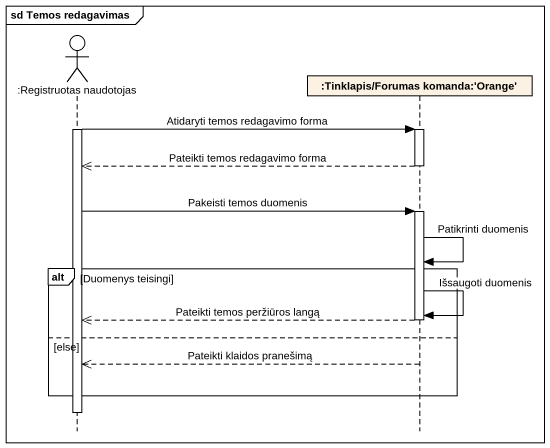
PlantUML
@startuml
mainframe sd Temos redagavimas
hide footbox
actor ":Registruotas naudotojas" as Registruotas_naudotojas
participant ":Tinklapis/Forumas komanda:'Orange'" as Tinklapis_Forumas_komanda

activate Registruotas_naudotojas
Registruotas_naudotojas -> Tinklapis_Forumas_komanda : Atidaryti temos redagavimo forma
activate Tinklapis_Forumas_komanda
Tinklapis_Forumas_komanda -->> Registruotas_naudotojas : Pateikti temos redagavimo forma
deactivate Tinklapis_Forumas_komanda
Registruotas_naudotojas -> Tinklapis_Forumas_komanda : Pakeisti temos duomenis
activate Tinklapis_Forumas_komanda
Tinklapis_Forumas_komanda -> Tinklapis_Forumas_komanda : Patikrinti duomenis
alt Duomenys teisingi
  Tinklapis_Forumas_komanda -> Tinklapis_Forumas_komanda : Išsaugoti duomenis
  Tinklapis_Forumas_komanda -->> Registruotas_naudotojas : Pateikti temos peržiūros langą
  deactivate Tinklapis_Forumas_komanda
else else
  Tinklapis_Forumas_komanda -->> Registruotas_naudotojas : Pateikti klaidos pranešimą
end
deactivate Registruotas_naudotojas
@enduml
